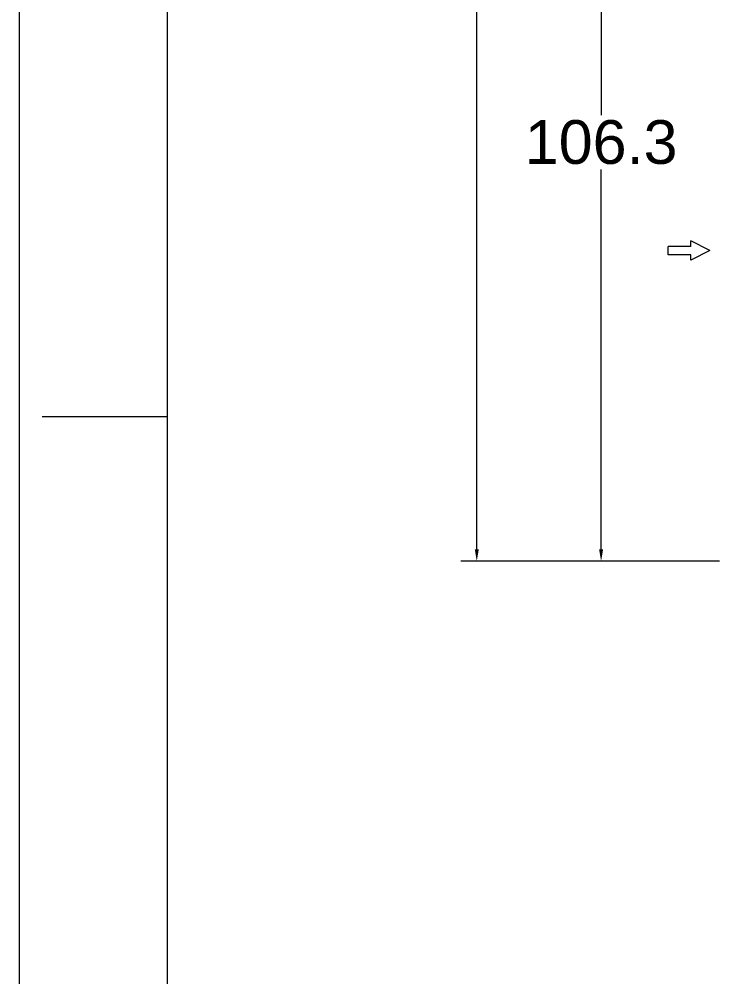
# Model space of a CAD drawing. Header units: inches. Extents: x 0 to 26418, y 0 to 20128.
# Drawn here: x 0 to 2631, y 12982 to 16596 of the extents above; entities that cross this region are included whole.
import ezdxf
from ezdxf.enums import TextEntityAlignment as Align

# ---------------------------------------------------------------- set-up
doc = ezdxf.new("R2010")
doc.units = ezdxf.units.IN
doc.header["$MEASUREMENT"] = 0
doc.layers.get('Defpoints').update_dxf_attribs({"lineweight": 5})
doc.layers.add('Title Block', color=7, linetype='Continuous', lineweight=5)
doc.styles.add('ACANSTS', font='romans.shx', dxfattribs={"height": 1})
doc.styles.add('Roman', font='arial.ttf')
doc.styles.get("Standard").update_dxf_attribs({"font": 'arial.ttf'})
doc.dimstyles.new('ISO-25', dxfattribs={"dimscale": 30, "dimtxt": 1.5, "dimasz": 1.5, "dimexe": 2, "dimexo": 2, "dimtad": 1, "dimtih": 1, "dimtoh": 1, "dimdec": 1, "dimlfac": 0.03937, "dimdsep": 46, "dimtxsty": 'Standard', "dimcen": 2.5, "dimclrd": 7, "dimclre": 7, "dimclrt": 7, "dimadec": 0, "dimazin": 0, "dimtfac": 1, "dimtdec": 1, "dimtmove": 0, "dimatfit": 3, "dimfxl": 1, "dimlwd": 5, "dimlwe": 5, "dimarcsym": 0})

# ---------------------------------------------------------------- blocks, each defined once
blk = doc.blocks.new('*D41')
at = {"color": 7, "linetype": 'Continuous', "lineweight": 5, "transparency": 16777216}
for p, q in [((2742.8, 17250.2), (2137.4, 17250.2)), ((2197.4, 17205.2), (2197.4, 16234.5)), ((2197.4, 14595.2), (2197.4, 16028.4)), ((2643.9, 14550.2), (2137.4, 14550.2))]:
    blk.add_line(p, q, dxfattribs=at)
at = {"color": 7, "transparency": 16777216}
for points in [[(2189.9, 17205.2), (2204.9, 17205.2), (2197.4, 17250.2)], [(2189.9, 14595.2), (2204.9, 14595.2), (2197.4, 14550.2)]]:
    blk.add_solid(points, dxfattribs=at)
at = {"layer": 'Defpoints', "color": 0, "transparency": 16777216}
for p in [(2197.4, 17250.2), (2802.8, 17250.2), (2703.9, 14550.2)]:
    blk.add_point(p, dxfattribs=at)
at = {"color": 7, "lineweight": 5, "transparency": 16777216, "insert": (2197.4, 16131.5), "char_height": 165, "attachment_point": 5, "style": 'Roman'}
blk.add_mtext('106.3', dxfattribs=at)
blk = doc.blocks.new('*D40')
at = {"color": 7, "linetype": 'Continuous', "lineweight": 5, "transparency": 16777216}
for p, q in [((3042.8, 18220.2), (1667.9, 18220.2)), ((1727.9, 18175.2), (1727.9, 16947.4)), ((1727.9, 14595.2), (1727.9, 16741.4)), ((2643.9, 14550.2), (1667.9, 14550.2))]:
    blk.add_line(p, q, dxfattribs=at)
at = {"color": 7, "transparency": 16777216}
for points in [[(1720.4, 18175.2), (1735.4, 18175.2), (1727.9, 18220.2)], [(1720.4, 14595.2), (1735.4, 14595.2), (1727.9, 14550.2)]]:
    blk.add_solid(points, dxfattribs=at)
at = {"layer": 'Defpoints', "color": 0, "transparency": 16777216}
for p in [(1727.9, 18220.2), (3102.8, 18220.2), (2703.9, 14550.2)]:
    blk.add_point(p, dxfattribs=at)
at = {"color": 7, "lineweight": 5, "transparency": 16777216, "insert": (1727.9, 16844.4), "char_height": 165, "attachment_point": 5, "style": 'Roman'}
blk.add_mtext('144.5', dxfattribs=at)
blk = doc.blocks.new('LONE STAR BLOWER TITLE BLOCK (SIZE A)')
at = {"layer": 'Title Block', "lineweight": 15}
for p, q in [((0, 18), (0, 0)), ((0.5, 17.5), (0.5, 0.5)), ((0.5, 17.2912), (0.5, 14.2179)), ((0.0781, 13.5), (0.5, 13.5))]:
    blk.add_line(p, q, dxfattribs=at)
at = {"layer": 'Title Block', "lineweight": 15, "style": 'ACANSTS'}
for tag, p, height in [('DRAWN_BY', (14.7817, 2.2896), 0.135), ('DRAWN_DATE', (15.8526, 2.3021), 0.135), ('DRAWING_SUBTITLE', (17.7236, 1.9768), 0.2025), ('CHECKED_BY', (14.804, 1.9438), 0.135), ('CHECK_DATE', (15.8339, 1.9487), 0.135), ('ENGINEER', (14.7979, 1.6123), 0.135), ('ENG_DATE', (15.8249, 1.6112), 0.135), ('DRAWING_SUBTITLE', (17.7211, 1.5494), 0.2025), ('MANUFACTURING', (14.7936, 1.2748), 0.135), ('MFG_DATE', (15.826, 1.2778), 0.135), ('CONTROL', (14.7936, 0.9373), 0.135), ('CONTROL_DATE', (15.826, 0.9403), 0.135), ('CAGE_CODE', (17.9275, 0.9163), 0.135), ('MODEL_FILE_NAME', (9.0607, 0.6111), 0.135), ('APPROVED_BY', (14.7823, 0.5726), 0.135), ('APPROVAL_DATE', (15.8177, 0.5698), 0.135)]:
    blk.add_attdef(tag, p, '', height=height, dxfattribs=at)
at = {"layer": 'Title Block', "lineweight": 15, "style": 'Roman', "flags": 8}
for tag, height, p in [('DWG_NUMBER', 0.2812, (19.0664, 1.1474)), ('SCALE', 0.135, (18.1035, 0.7041)), ('SHEETNUMBER', 0.135, (21.2556, 0.7041)), ('TOTA_SHEETS', 0.135, (21.8939, 0.7016))]:
    blk.add_attdef(tag, text='', height=height, dxfattribs=at).set_placement(p, align=Align.TOP_LEFT)
at = {"layer": 'Title Block', "lineweight": 15, "style": 'ACANSTS'}
blk.add_attdef('REVISION', text='', height=0.135, dxfattribs=at).set_placement((22.8495, 0.8933), align=Align.CENTER)

msp = doc.modelspace()

# ---------------------------------------------------------------- linework, layer by layer
at = {"color": 7, "lineweight": 5}
for p, q in [((2535.65, 15738.3), (2535.65, 15759.49)), ((2450.45, 15707.24), (2450.45, 15738.09)), ((2535.65, 15738.09), (2450.45, 15738.09)), ((2535.65, 15707.24), (2450.45, 15707.24)), ((2535.65, 15686.26), (2535.65, 15707.44))]:
    msp.add_line(p, q, dxfattribs=at)
at = {"color": 7, "linetype": 'Continuous', "lineweight": 5, "ltscale": 15}
for q in [(2535.65, 15759.49), (2535.65, 15686.26)]:
    msp.add_line((2608.25, 15722.87), q, dxfattribs=at)

# ---------------------------------------------------------------- block references
at = {"xscale": 1118.237794126772, "yscale": 1118.237794126772, "zscale": 1118.237794126772}
msp.add_blockref('LONE STAR BLOWER TITLE BLOCK (SIZE A)', (0.06, -0.02), dxfattribs=at)

# ---------------------------------------------------------------- dimensions: what is measured, and where the dimension line sits
at = {"color": 7, "lineweight": 5}
for base, p2, picture, middle in [((1727.89, 18220.22), (3102.84, 18220.22), '*D40', (1727.89, 16844.43)), ((2197.45, 17250.22), (2802.83, 17250.22), '*D41', (2197.45, 16131.47))]:
    dim = msp.add_linear_dim(base=base, p1=(2703.88, 14550.22), p2=p2, angle=90, dimstyle='ISO-25', override={"dimtxt": 5.5, "dimpost": '\\X', "dimtxsty": 'Roman', "dimtmove": 1}, dxfattribs=at)
    dim.commit()
    dim.dimension.update_dxf_attribs({"geometry": picture, "text_midpoint": middle, "dimtype": 160})

doc.saveas('drawing.dxf')
